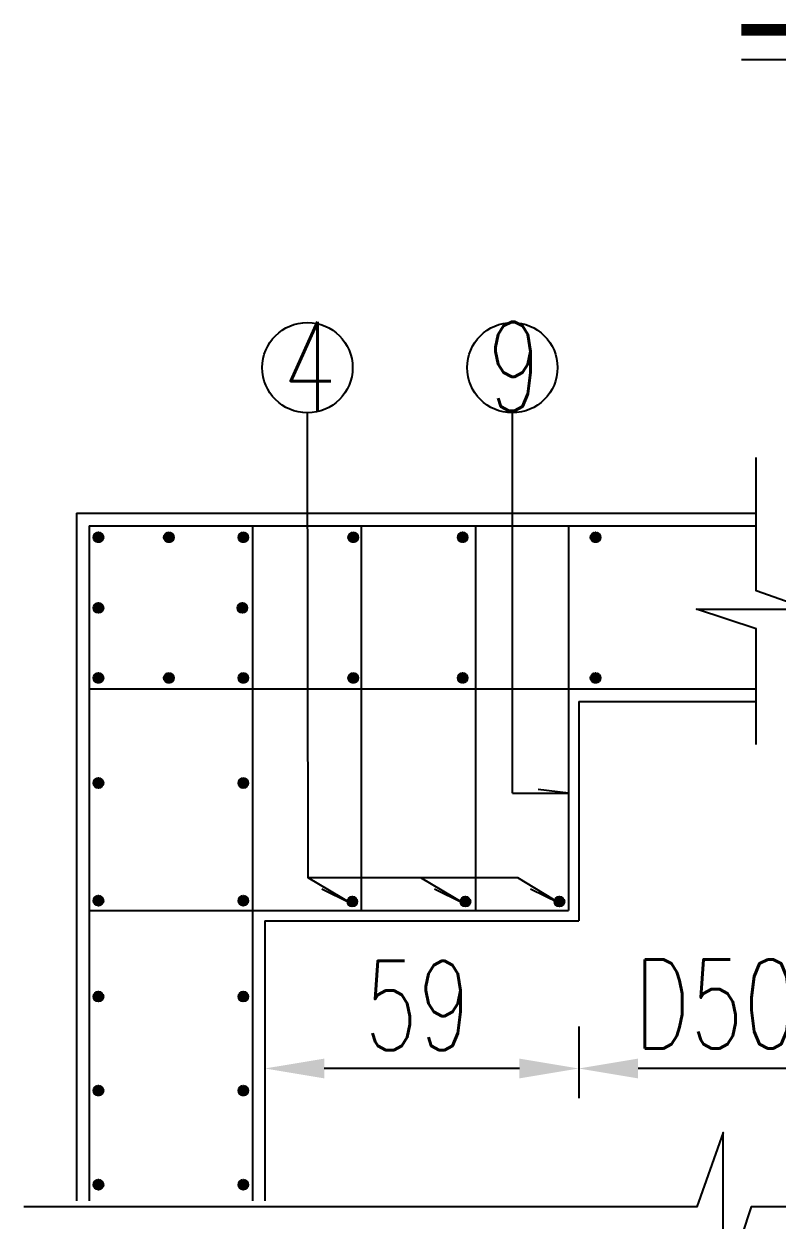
# Model space of a CAD drawing. Extents: x 5781 to 12795, y 1434 to 2653.
# Drawn here: x 8754.04 to 8779.41, y 1974.22 to 2014.52 of the extents above; entities that cross this region are included whole.
import ezdxf

# ---------------------------------------------------------------- set-up
doc = ezdxf.new("R2010")
doc.units = 0
doc.header["$LTSCALE"] = 5
doc.header["$PDMODE"] = 32
doc.header["$PDSIZE"] = 0.3
doc.layers.get('0').update_dxf_attribs({"linetype": 'CONTINUOUS'})
doc.layers.get('Defpoints').update_dxf_attribs({"linetype": 'CONTINUOUS'})
doc.layers.add('尺寸标注', color=4, linetype='CONTINUOUS')
doc.layers.add('文字字符', color=7, linetype='CONTINUOUS')
doc.styles.get("Standard").update_dxf_attribs({"font": 'simplex1.shx', "width": 0.7, "bigfont": 'hztxt.shx'})
doc.dimstyles.new('比例1：25', dxfattribs={"dimtxt": 3, "dimasz": 2, "dimexe": 1, "dimexo": 1, "dimgap": 0.5, "dimtad": 1, "dimlfac": 2.5, "dimzin": 13, "dimdsep": 46, "dimtxsty": 'Standard', "dimcen": -0.09, "dimclrd": 256, "dimclre": 256, "dimclrt": 7, "dimaunit": 1, "dimadec": 0, "dimazin": 0, "dimtfac": 0.0005, "dimtix": 1, "dimtmove": 2, "dimatfit": 3, "dimfxl": 0, "dimtolj": 1, "dimtzin": 13, "dimarcsym": 0})

# ---------------------------------------------------------------- blocks, each defined once
blk = doc.blocks.new('*D1110')
at = {"layer": 'Defpoints', "color": 0, "ltscale": 0.5}
for p in [(8762.154, 1981.737), (8772.725, 1981.737), (8762.154, 1979.323)]:
    blk.add_point(p, dxfattribs=at)
at = {"layer": '尺寸标注', "lineweight": -2, "ltscale": 0.5}
for p, q in [((8762.154, 1980.737), (8762.154, 1978.323)), ((8772.725, 1980.737), (8772.725, 1978.323)), ((8770.725, 1979.323), (8764.154, 1979.323))]:
    blk.add_line(p, q, dxfattribs=at)
at = {"layer": '尺寸标注', "ltscale": 0.5}
for points in [[(8764.154, 1979.656), (8764.154, 1978.989), (8762.154, 1979.323)], [(8770.725, 1979.656), (8770.725, 1978.989), (8772.725, 1979.323)]]:
    blk.add_solid(points, dxfattribs=at)
at = {"layer": '尺寸标注', "color": 7, "ltscale": 0.5, "insert": (8767.307, 1981.445), "char_height": 3, "attachment_point": 5}
blk.add_mtext('\\A1;59', dxfattribs=at)
blk = doc.blocks.new('*D1111')
at = {"layer": 'Defpoints', "color": 0, "ltscale": 0.5}
for p in [(8772.725, 1981.737), (8787.902, 1981.737), (8772.725, 1979.323)]:
    blk.add_point(p, dxfattribs=at)
at = {"layer": '尺寸标注', "lineweight": -2, "ltscale": 0.5}
for p, q in [((8772.725, 1980.737), (8772.725, 1978.323)), ((8787.902, 1980.737), (8787.902, 1978.323)), ((8785.902, 1979.323), (8774.725, 1979.323))]:
    blk.add_line(p, q, dxfattribs=at)
at = {"layer": '尺寸标注', "ltscale": 0.5}
for points in [[(8774.725, 1979.656), (8774.725, 1978.989), (8772.725, 1979.323)], [(8785.902, 1979.656), (8785.902, 1978.989), (8787.902, 1979.323)]]:
    blk.add_solid(points, dxfattribs=at)
at = {"layer": '尺寸标注', "color": 7, "ltscale": 0.5, "insert": (8780.304, 1981.498), "char_height": 3, "attachment_point": 5}
blk.add_mtext('\\A1;D50+32', dxfattribs=at)

msp = doc.modelspace()

# ---------------------------------------------------------------- hatches: boundary and pattern name
h = msp.add_hatch()
h.set_pattern_fill('BRICK', color=3, scale=0.451007, angle=-90, style=0)
h.set_pattern_definition([(90, (10118.63512, -4014.52019), (-0.1127516779, 2e-17), []), (180, (10118.63512, -4014.5202), (-6e-17, -0.225503356), [0.112751678, -0.112751678]), (180, (10118.63512, -4014.40744), (-6e-17, -0.225503356), [-0.112751678, 0.112751678])])
h.paths.add_polyline_path([(8756.3784, 1997.2189, 1.0000006), (8756.7121, 1997.2189, 1.0000006)])
h = msp.add_hatch()
h.set_pattern_fill('EARTH', color=3, scale=0.112752, angle=-90, style=0)
h.set_pattern_definition([(90, (9096.979766, 489.754254), (-0.02818791946, 0.02818791946), [0.0281879195, -0.0281879195]), (90, (9096.969195, 489.754254), (-0.02818791946, 0.02818791946), [0.0281879195, -0.0281879195]), (90, (9096.958625, 489.754254), (-0.02818791946, 0.02818791946), [0.0281879195, -0.0281879195]), (180, (9096.9551, 489.757778), (-0.02818791946, -0.02818791946), [0.0281879195, -0.0281879195]), (180, (9096.9551, 489.768348), (-0.02818791946, -0.02818791946), [0.0281879195, -0.0281879195]), (180, (9096.9551, 489.77892), (-0.02818791946, -0.02818791946), [0.0281879195, -0.0281879195])])
h.paths.add_polyline_path([(8756.4156, 1997.3239), (8756.4156, 1997.2002), (8756.7111, 1997.2002, 0.4474167), (8756.5452, 1997.3857, 0.2262272)])
h.paths.add_polyline_path([(8756.4156, 1997.2002), (8756.4156, 1997.1138, 0.2262272), (8756.5452, 1997.052, 0.3817721), (8756.7111, 1997.2002)])
h = msp.add_hatch()
h.set_pattern_fill('BRICK', color=3, scale=0.451007, angle=-90, style=0)
h.set_pattern_definition([(90, (10121.00819, -4014.52019), (-0.1127516779, 2e-17), []), (180, (10121.00819, -4014.5202), (-6e-17, -0.225503356), [0.112751678, -0.112751678]), (180, (10121.00819, -4014.40744), (-6e-17, -0.225503356), [-0.112751678, 0.112751678])])
h.paths.add_polyline_path([(8758.7514, 1997.2189, 1.0000006), (8759.0852, 1997.2189, 1.0000006)])
h = msp.add_hatch()
h.set_pattern_fill('EARTH', color=3, scale=0.112752, angle=-90, style=0)
h.set_pattern_definition([(90, (9099.35283, 489.754254), (-0.02818791946, 0.02818791946), [0.0281879195, -0.0281879195]), (90, (9099.34226, 489.754254), (-0.02818791946, 0.02818791946), [0.0281879195, -0.0281879195]), (90, (9099.33169, 489.754254), (-0.02818791946, 0.02818791946), [0.0281879195, -0.0281879195]), (180, (9099.328166, 489.757778), (-0.02818791946, -0.02818791946), [0.0281879195, -0.0281879195]), (180, (9099.328166, 489.768348), (-0.02818791946, -0.02818791946), [0.0281879195, -0.0281879195]), (180, (9099.328166, 489.77892), (-0.02818791946, -0.02818791946), [0.0281879195, -0.0281879195])])
h.paths.add_polyline_path([(8758.7886, 1997.3239), (8758.7886, 1997.2002), (8759.0841, 1997.2002, 0.4474167), (8758.9183, 1997.3857, 0.2262272)])
h.paths.add_polyline_path([(8758.7886, 1997.2002), (8758.7886, 1997.1138, 0.2262272), (8758.9183, 1997.052, 0.3817721), (8759.0841, 1997.2002)])
h = msp.add_hatch()
h.set_pattern_fill('BRICK', color=3, scale=0.451007, angle=-90, style=0)
h.set_pattern_definition([(90, (10123.51554, -4014.52019), (-0.1127516779, 2e-17), []), (180, (10123.51554, -4014.5202), (-6e-17, -0.225503356), [0.112751678, -0.112751678]), (180, (10123.51554, -4014.40744), (-6e-17, -0.225503356), [-0.112751678, 0.112751678])])
h.paths.add_polyline_path([(8761.2588, 1997.2189, 1.0000006), (8761.5925, 1997.2189, 1.0000006)])
h = msp.add_hatch()
h.set_pattern_fill('EARTH', color=3, scale=0.112752, angle=-90, style=0)
h.set_pattern_definition([(90, (9101.860183, 489.754254), (-0.02818791946, 0.02818791946), [0.0281879195, -0.0281879195]), (90, (9101.849613, 489.754254), (-0.02818791946, 0.02818791946), [0.0281879195, -0.0281879195]), (90, (9101.839042, 489.754254), (-0.02818791946, 0.02818791946), [0.0281879195, -0.0281879195]), (180, (9101.83552, 489.757778), (-0.02818791946, -0.02818791946), [0.0281879195, -0.0281879195]), (180, (9101.83552, 489.768348), (-0.02818791946, -0.02818791946), [0.0281879195, -0.0281879195]), (180, (9101.83552, 489.77892), (-0.02818791946, -0.02818791946), [0.0281879195, -0.0281879195])])
h.paths.add_polyline_path([(8761.296, 1997.3239), (8761.296, 1997.2002), (8761.5915, 1997.2002, 0.4474167), (8761.4257, 1997.3857, 0.2262272)])
h.paths.add_polyline_path([(8761.296, 1997.2002), (8761.296, 1997.1138, 0.2262272), (8761.4257, 1997.052, 0.3817721), (8761.5915, 1997.2002)])
h = msp.add_hatch()
h.set_pattern_fill('BRICK', color=3, scale=0.451007, angle=-90, style=0)
h.set_pattern_definition([(90, (10127.22068, -4014.52019), (-0.1127516779, 2e-17), []), (180, (10127.22068, -4014.5202), (-6e-17, -0.225503356), [0.112751678, -0.112751678]), (180, (10127.22068, -4014.40744), (-6e-17, -0.225503356), [-0.112751678, 0.112751678])])
h.paths.add_polyline_path([(8764.9639, 1997.2189, 1.0000006), (8765.2977, 1997.2189, 1.0000006)])
h = msp.add_hatch()
h.set_pattern_fill('EARTH', color=3, scale=0.112752, angle=-90, style=0)
h.set_pattern_definition([(90, (9105.56532, 489.754254), (-0.02818791946, 0.02818791946), [0.0281879195, -0.0281879195]), (90, (9105.55475, 489.754254), (-0.02818791946, 0.02818791946), [0.0281879195, -0.0281879195]), (90, (9105.544178, 489.754254), (-0.02818791946, 0.02818791946), [0.0281879195, -0.0281879195]), (180, (9105.540655, 489.757778), (-0.02818791946, -0.02818791946), [0.0281879195, -0.0281879195]), (180, (9105.540655, 489.768348), (-0.02818791946, -0.02818791946), [0.0281879195, -0.0281879195]), (180, (9105.540655, 489.77892), (-0.02818791946, -0.02818791946), [0.0281879195, -0.0281879195])])
h.paths.add_polyline_path([(8765.0011, 1997.3239), (8765.0011, 1997.2002), (8765.2966, 1997.2002, 0.4474167), (8765.1308, 1997.3857, 0.2262272)])
h.paths.add_polyline_path([(8765.0011, 1997.2002), (8765.0011, 1997.1138, 0.2262272), (8765.1308, 1997.052, 0.3817721), (8765.2966, 1997.2002)])
h = msp.add_hatch()
h.set_pattern_fill('BRICK', color=3, scale=0.451007, angle=-90, style=0)
h.set_pattern_definition([(90, (10130.9045, -4014.52019), (-0.1127516779, 2e-17), []), (180, (10130.9045, -4014.5202), (-6e-17, -0.225503356), [0.112751678, -0.112751678]), (180, (10130.9045, -4014.40744), (-6e-17, -0.225503356), [-0.112751678, 0.112751678])])
h.paths.add_polyline_path([(8768.6477, 1997.2189, 1.0000006), (8768.9815, 1997.2189, 1.0000006)])
h = msp.add_hatch()
h.set_pattern_fill('EARTH', color=3, scale=0.112752, angle=-90, style=0)
h.set_pattern_definition([(90, (9109.24914, 489.754254), (-0.02818791946, 0.02818791946), [0.0281879195, -0.0281879195]), (90, (9109.23857, 489.754254), (-0.02818791946, 0.02818791946), [0.0281879195, -0.0281879195]), (90, (9109.227999, 489.754254), (-0.02818791946, 0.02818791946), [0.0281879195, -0.0281879195]), (180, (9109.224475, 489.757778), (-0.02818791946, -0.02818791946), [0.0281879195, -0.0281879195]), (180, (9109.224475, 489.768348), (-0.02818791946, -0.02818791946), [0.0281879195, -0.0281879195]), (180, (9109.224475, 489.77892), (-0.02818791946, -0.02818791946), [0.0281879195, -0.0281879195])])
h.paths.add_polyline_path([(8768.685, 1997.3239), (8768.685, 1997.2002), (8768.9804, 1997.2002, 0.4474167), (8768.8146, 1997.3857, 0.2262272)])
h.paths.add_polyline_path([(8768.685, 1997.2002), (8768.685, 1997.1138, 0.2262272), (8768.8146, 1997.052, 0.3817721), (8768.9804, 1997.2002)])
h = msp.add_hatch()
h.set_pattern_fill('BRICK', color=3, scale=0.451007, angle=-90, style=0)
h.set_pattern_definition([(90, (10135.3799, -4014.52019), (-0.1127516779, 2e-17), []), (180, (10135.3799, -4014.5202), (-6e-17, -0.225503356), [0.112751678, -0.112751678]), (180, (10135.3799, -4014.40744), (-6e-17, -0.225503356), [-0.112751678, 0.112751678])])
h.paths.add_polyline_path([(8773.1231, 1997.2189, 1.0000006), (8773.4569, 1997.2189, 1.0000006)])
h = msp.add_hatch()
h.set_pattern_fill('EARTH', color=3, scale=0.112752, angle=-90, style=0)
h.set_pattern_definition([(90, (9113.72454, 489.754254), (-0.02818791946, 0.02818791946), [0.0281879195, -0.0281879195]), (90, (9113.71397, 489.754254), (-0.02818791946, 0.02818791946), [0.0281879195, -0.0281879195]), (90, (9113.7034, 489.754254), (-0.02818791946, 0.02818791946), [0.0281879195, -0.0281879195]), (180, (9113.699875, 489.757778), (-0.02818791946, -0.02818791946), [0.0281879195, -0.0281879195]), (180, (9113.699875, 489.768348), (-0.02818791946, -0.02818791946), [0.0281879195, -0.0281879195]), (180, (9113.699875, 489.77892), (-0.02818791946, -0.02818791946), [0.0281879195, -0.0281879195])])
h.paths.add_polyline_path([(8773.1604, 1997.3239), (8773.1604, 1997.2002), (8773.4558, 1997.2002, 0.4474167), (8773.29, 1997.3857, 0.2262272)])
h.paths.add_polyline_path([(8773.1604, 1997.2002), (8773.1604, 1997.1138, 0.2262272), (8773.29, 1997.052, 0.3817721), (8773.4558, 1997.2002)])
h = msp.add_hatch()
h.set_pattern_fill('BRICK', color=3, scale=0.451007, angle=-90, style=0)
h.set_pattern_definition([(90, (10118.63512, -4016.89827), (-0.1127516779, 2e-17), []), (180, (10118.63512, -4016.89827), (-6e-17, -0.225503356), [0.112751678, -0.112751678]), (180, (10118.63512, -4016.78552), (-6e-17, -0.225503356), [-0.112751678, 0.112751678])])
h.paths.add_polyline_path([(8756.3784, 1994.8408, 1.0000006), (8756.7121, 1994.8408, 1.0000006)])
h = msp.add_hatch()
h.set_pattern_fill('EARTH', color=3, scale=0.112752, angle=-90, style=0)
h.set_pattern_definition([(90, (9096.979766, 487.37618), (-0.02818791946, 0.02818791946), [0.0281879195, -0.0281879195]), (90, (9096.969195, 487.37618), (-0.02818791946, 0.02818791946), [0.0281879195, -0.0281879195]), (90, (9096.958625, 487.37618), (-0.02818791946, 0.02818791946), [0.0281879195, -0.0281879195]), (180, (9096.9551, 487.379703), (-0.02818791946, -0.02818791946), [0.0281879195, -0.0281879195]), (180, (9096.9551, 487.390274), (-0.02818791946, -0.02818791946), [0.0281879195, -0.0281879195]), (180, (9096.9551, 487.400844), (-0.02818791946, -0.02818791946), [0.0281879195, -0.0281879195])])
h.paths.add_polyline_path([(8756.4156, 1994.9458), (8756.4156, 1994.8221), (8756.7111, 1994.8221, 0.4474167), (8756.5452, 1995.0077, 0.2262272)])
h.paths.add_polyline_path([(8756.4156, 1994.8221), (8756.4156, 1994.7358, 0.2262272), (8756.5452, 1994.6739, 0.3817721), (8756.7111, 1994.8221)])
h = msp.add_hatch()
h.set_pattern_fill('BRICK', color=3, scale=0.451007, angle=-90, style=0)
h.set_pattern_definition([(90, (10123.48482, -4016.89827), (-0.1127516779, 2e-17), []), (180, (10123.48482, -4016.89827), (-6e-17, -0.225503356), [0.112751678, -0.112751678]), (180, (10123.48482, -4016.78552), (-6e-17, -0.225503356), [-0.112751678, 0.112751678])])
h.paths.add_polyline_path([(8761.2281, 1994.8408, 1.0000006), (8761.5618, 1994.8408, 1.0000006)])
h = msp.add_hatch()
h.set_pattern_fill('EARTH', color=3, scale=0.112752, angle=-90, style=0)
h.set_pattern_definition([(90, (9101.829465, 487.37618), (-0.02818791946, 0.02818791946), [0.0281879195, -0.0281879195]), (90, (9101.818894, 487.37618), (-0.02818791946, 0.02818791946), [0.0281879195, -0.0281879195]), (90, (9101.808324, 487.37618), (-0.02818791946, 0.02818791946), [0.0281879195, -0.0281879195]), (180, (9101.8048, 487.379703), (-0.02818791946, -0.02818791946), [0.0281879195, -0.0281879195]), (180, (9101.8048, 487.390274), (-0.02818791946, -0.02818791946), [0.0281879195, -0.0281879195]), (180, (9101.8048, 487.400844), (-0.02818791946, -0.02818791946), [0.0281879195, -0.0281879195])])
h.paths.add_polyline_path([(8761.2653, 1994.9458), (8761.2653, 1994.8221), (8761.5608, 1994.8221, 0.4474167), (8761.3949, 1995.0077, 0.2262272)])
h.paths.add_polyline_path([(8761.2653, 1994.8221), (8761.2653, 1994.7358, 0.2262272), (8761.3949, 1994.6739, 0.3817721), (8761.5608, 1994.8221)])
h = msp.add_hatch()
h.set_pattern_fill('BRICK', color=3, scale=0.451007, angle=-90, style=0)
h.set_pattern_definition([(90, (10118.63512, -4019.25856), (-0.1127516779, 2e-17), []), (180, (10118.63512, -4019.25856), (-6e-17, -0.225503356), [0.112751678, -0.112751678]), (180, (10118.63512, -4019.1458), (-6e-17, -0.225503356), [-0.112751678, 0.112751678])])
h.paths.add_polyline_path([(8756.3784, 1992.4805, 1.0000006), (8756.7121, 1992.4805, 1.0000006)])
h = msp.add_hatch()
h.set_pattern_fill('EARTH', color=3, scale=0.112752, angle=-90, style=0)
h.set_pattern_definition([(90, (9096.979766, 485.015888), (-0.02818791946, 0.02818791946), [0.0281879195, -0.0281879195]), (90, (9096.969195, 485.015888), (-0.02818791946, 0.02818791946), [0.0281879195, -0.0281879195]), (90, (9096.958625, 485.015888), (-0.02818791946, 0.02818791946), [0.0281879195, -0.0281879195]), (180, (9096.9551, 485.01941), (-0.02818791946, -0.02818791946), [0.0281879195, -0.0281879195]), (180, (9096.9551, 485.029982), (-0.02818791946, -0.02818791946), [0.0281879195, -0.0281879195]), (180, (9096.9551, 485.040552), (-0.02818791946, -0.02818791946), [0.0281879195, -0.0281879195])])
h.paths.add_polyline_path([(8756.4156, 1992.5855), (8756.4156, 1992.4618), (8756.7111, 1992.4618, 0.4474167), (8756.5452, 1992.6474, 0.2262272)])
h.paths.add_polyline_path([(8756.4156, 1992.4618), (8756.4156, 1992.3755, 0.2262272), (8756.5452, 1992.3136, 0.3817721), (8756.7111, 1992.4618)])
h = msp.add_hatch()
h.set_pattern_fill('BRICK', color=3, scale=0.451007, angle=-90, style=0)
h.set_pattern_definition([(90, (10121.00819, -4019.25856), (-0.1127516779, 2e-17), []), (180, (10121.00819, -4019.25856), (-6e-17, -0.225503356), [0.112751678, -0.112751678]), (180, (10121.00819, -4019.1458), (-6e-17, -0.225503356), [-0.112751678, 0.112751678])])
h.paths.add_polyline_path([(8758.7514, 1992.4805, 1.0000006), (8759.0852, 1992.4805, 1.0000006)])
h = msp.add_hatch()
h.set_pattern_fill('EARTH', color=3, scale=0.112752, angle=-90, style=0)
h.set_pattern_definition([(90, (9099.35283, 485.015888), (-0.02818791946, 0.02818791946), [0.0281879195, -0.0281879195]), (90, (9099.34226, 485.015888), (-0.02818791946, 0.02818791946), [0.0281879195, -0.0281879195]), (90, (9099.33169, 485.015888), (-0.02818791946, 0.02818791946), [0.0281879195, -0.0281879195]), (180, (9099.328166, 485.01941), (-0.02818791946, -0.02818791946), [0.0281879195, -0.0281879195]), (180, (9099.328166, 485.029982), (-0.02818791946, -0.02818791946), [0.0281879195, -0.0281879195]), (180, (9099.328166, 485.040552), (-0.02818791946, -0.02818791946), [0.0281879195, -0.0281879195])])
h.paths.add_polyline_path([(8758.7886, 1992.5855), (8758.7886, 1992.4618), (8759.0841, 1992.4618, 0.4474167), (8758.9183, 1992.6474, 0.2262272)])
h.paths.add_polyline_path([(8758.7886, 1992.4618), (8758.7886, 1992.3755, 0.2262272), (8758.9183, 1992.3136, 0.3817721), (8759.0841, 1992.4618)])
h = msp.add_hatch()
h.set_pattern_fill('BRICK', color=3, scale=0.451007, angle=-90, style=0)
h.set_pattern_definition([(90, (10123.51554, -4019.25856), (-0.1127516779, 2e-17), []), (180, (10123.51554, -4019.25856), (-6e-17, -0.225503356), [0.112751678, -0.112751678]), (180, (10123.51554, -4019.1458), (-6e-17, -0.225503356), [-0.112751678, 0.112751678])])
h.paths.add_polyline_path([(8761.2588, 1992.4805, 1.0000006), (8761.5925, 1992.4805, 1.0000006)])
h = msp.add_hatch()
h.set_pattern_fill('EARTH', color=3, scale=0.112752, angle=-90, style=0)
h.set_pattern_definition([(90, (9101.860183, 485.015888), (-0.02818791946, 0.02818791946), [0.0281879195, -0.0281879195]), (90, (9101.849613, 485.015888), (-0.02818791946, 0.02818791946), [0.0281879195, -0.0281879195]), (90, (9101.839042, 485.015888), (-0.02818791946, 0.02818791946), [0.0281879195, -0.0281879195]), (180, (9101.83552, 485.01941), (-0.02818791946, -0.02818791946), [0.0281879195, -0.0281879195]), (180, (9101.83552, 485.029982), (-0.02818791946, -0.02818791946), [0.0281879195, -0.0281879195]), (180, (9101.83552, 485.040552), (-0.02818791946, -0.02818791946), [0.0281879195, -0.0281879195])])
h.paths.add_polyline_path([(8761.296, 1992.5855), (8761.296, 1992.4618), (8761.5915, 1992.4618, 0.4474167), (8761.4257, 1992.6474, 0.2262272)])
h.paths.add_polyline_path([(8761.296, 1992.4618), (8761.296, 1992.3755, 0.2262272), (8761.4257, 1992.3136, 0.3817721), (8761.5915, 1992.4618)])
h = msp.add_hatch()
h.set_pattern_fill('BRICK', color=3, scale=0.451007, angle=-90, style=0)
h.set_pattern_definition([(90, (10127.22068, -4019.25856), (-0.1127516779, 2e-17), []), (180, (10127.22068, -4019.25856), (-6e-17, -0.225503356), [0.112751678, -0.112751678]), (180, (10127.22068, -4019.1458), (-6e-17, -0.225503356), [-0.112751678, 0.112751678])])
h.paths.add_polyline_path([(8764.9639, 1992.4805, 1.0000006), (8765.2977, 1992.4805, 1.0000006)])
h = msp.add_hatch()
h.set_pattern_fill('EARTH', color=3, scale=0.112752, angle=-90, style=0)
h.set_pattern_definition([(90, (9105.56532, 485.015888), (-0.02818791946, 0.02818791946), [0.0281879195, -0.0281879195]), (90, (9105.55475, 485.015888), (-0.02818791946, 0.02818791946), [0.0281879195, -0.0281879195]), (90, (9105.544178, 485.015888), (-0.02818791946, 0.02818791946), [0.0281879195, -0.0281879195]), (180, (9105.540655, 485.01941), (-0.02818791946, -0.02818791946), [0.0281879195, -0.0281879195]), (180, (9105.540655, 485.029982), (-0.02818791946, -0.02818791946), [0.0281879195, -0.0281879195]), (180, (9105.540655, 485.040552), (-0.02818791946, -0.02818791946), [0.0281879195, -0.0281879195])])
h.paths.add_polyline_path([(8765.0011, 1992.5855), (8765.0011, 1992.4618), (8765.2966, 1992.4618, 0.4474167), (8765.1308, 1992.6474, 0.2262272)])
h.paths.add_polyline_path([(8765.0011, 1992.4618), (8765.0011, 1992.3755, 0.2262272), (8765.1308, 1992.3136, 0.3817721), (8765.2966, 1992.4618)])
h = msp.add_hatch()
h.set_pattern_fill('BRICK', color=3, scale=0.451007, angle=-90, style=0)
h.set_pattern_definition([(90, (10130.9045, -4019.25856), (-0.1127516779, 2e-17), []), (180, (10130.9045, -4019.25856), (-6e-17, -0.225503356), [0.112751678, -0.112751678]), (180, (10130.9045, -4019.1458), (-6e-17, -0.225503356), [-0.112751678, 0.112751678])])
h.paths.add_polyline_path([(8768.6477, 1992.4805, 1.0000006), (8768.9815, 1992.4805, 1.0000006)])
h = msp.add_hatch()
h.set_pattern_fill('EARTH', color=3, scale=0.112752, angle=-90, style=0)
h.set_pattern_definition([(90, (9109.24914, 485.015888), (-0.02818791946, 0.02818791946), [0.0281879195, -0.0281879195]), (90, (9109.23857, 485.015888), (-0.02818791946, 0.02818791946), [0.0281879195, -0.0281879195]), (90, (9109.227999, 485.015888), (-0.02818791946, 0.02818791946), [0.0281879195, -0.0281879195]), (180, (9109.224475, 485.01941), (-0.02818791946, -0.02818791946), [0.0281879195, -0.0281879195]), (180, (9109.224475, 485.029982), (-0.02818791946, -0.02818791946), [0.0281879195, -0.0281879195]), (180, (9109.224475, 485.040552), (-0.02818791946, -0.02818791946), [0.0281879195, -0.0281879195])])
h.paths.add_polyline_path([(8768.685, 1992.5855), (8768.685, 1992.4618), (8768.9804, 1992.4618, 0.4474167), (8768.8146, 1992.6474, 0.2262272)])
h.paths.add_polyline_path([(8768.685, 1992.4618), (8768.685, 1992.3755, 0.2262272), (8768.8146, 1992.3136, 0.3817721), (8768.9804, 1992.4618)])
h = msp.add_hatch()
h.set_pattern_fill('BRICK', color=3, scale=0.451007, angle=-90, style=0)
h.set_pattern_definition([(90, (10135.3799, -4019.25856), (-0.1127516779, 2e-17), []), (180, (10135.3799, -4019.25856), (-6e-17, -0.225503356), [0.112751678, -0.112751678]), (180, (10135.3799, -4019.1458), (-6e-17, -0.225503356), [-0.112751678, 0.112751678])])
h.paths.add_polyline_path([(8773.1231, 1992.4805, 1.0000006), (8773.4569, 1992.4805, 1.0000006)])
h = msp.add_hatch()
h.set_pattern_fill('EARTH', color=3, scale=0.112752, angle=-90, style=0)
h.set_pattern_definition([(90, (9113.72454, 485.015888), (-0.02818791946, 0.02818791946), [0.0281879195, -0.0281879195]), (90, (9113.71397, 485.015888), (-0.02818791946, 0.02818791946), [0.0281879195, -0.0281879195]), (90, (9113.7034, 485.015888), (-0.02818791946, 0.02818791946), [0.0281879195, -0.0281879195]), (180, (9113.699875, 485.01941), (-0.02818791946, -0.02818791946), [0.0281879195, -0.0281879195]), (180, (9113.699875, 485.029982), (-0.02818791946, -0.02818791946), [0.0281879195, -0.0281879195]), (180, (9113.699875, 485.040552), (-0.02818791946, -0.02818791946), [0.0281879195, -0.0281879195])])
h.paths.add_polyline_path([(8773.1604, 1992.5855), (8773.1604, 1992.4618), (8773.4558, 1992.4618, 0.4474167), (8773.29, 1992.6474, 0.2262272)])
h.paths.add_polyline_path([(8773.1604, 1992.4618), (8773.1604, 1992.3755, 0.2262272), (8773.29, 1992.3136, 0.3817721), (8773.4558, 1992.4618)])
h = msp.add_hatch()
h.set_pattern_fill('BRICK', color=3, scale=0.451007, angle=-90, style=0)
h.set_pattern_definition([(90, (10118.63512, -4022.8009), (-0.1127516779, 2e-17), []), (180, (10118.63512, -4022.8009), (-6e-17, -0.225503356), [0.112751678, -0.112751678]), (180, (10118.63512, -4022.68815), (-6e-17, -0.225503356), [-0.112751678, 0.112751678])])
h.paths.add_polyline_path([(8756.3784, 1988.9382, 1.0000006), (8756.7121, 1988.9382, 1.0000006)])
h = msp.add_hatch()
h.set_pattern_fill('EARTH', color=3, scale=0.112752, angle=-90, style=0)
h.set_pattern_definition([(90, (9096.979766, 481.473546), (-0.02818791946, 0.02818791946), [0.0281879195, -0.0281879195]), (90, (9096.969195, 481.473546), (-0.02818791946, 0.02818791946), [0.0281879195, -0.0281879195]), (90, (9096.958625, 481.473546), (-0.02818791946, 0.02818791946), [0.0281879195, -0.0281879195]), (180, (9096.9551, 481.47707), (-0.02818791946, -0.02818791946), [0.0281879195, -0.0281879195]), (180, (9096.9551, 481.48764), (-0.02818791946, -0.02818791946), [0.0281879195, -0.0281879195]), (180, (9096.9551, 481.49821), (-0.02818791946, -0.02818791946), [0.0281879195, -0.0281879195])])
h.paths.add_polyline_path([(8756.4156, 1989.0432), (8756.4156, 1988.9195), (8756.7111, 1988.9195, 0.4474167), (8756.5452, 1989.105, 0.2262272)])
h.paths.add_polyline_path([(8756.4156, 1988.9195), (8756.4156, 1988.8331, 0.2262272), (8756.5452, 1988.7713, 0.3817721), (8756.7111, 1988.9195)])
h = msp.add_hatch()
h.set_pattern_fill('BRICK', color=3, scale=0.451007, angle=-90, style=0)
h.set_pattern_definition([(90, (10123.51554, -4022.8009), (-0.1127516779, 2e-17), []), (180, (10123.51554, -4022.8009), (-6e-17, -0.225503356), [0.112751678, -0.112751678]), (180, (10123.51554, -4022.68815), (-6e-17, -0.225503356), [-0.112751678, 0.112751678])])
h.paths.add_polyline_path([(8761.2588, 1988.9382, 1.0000006), (8761.5925, 1988.9382, 1.0000006)])
h = msp.add_hatch()
h.set_pattern_fill('EARTH', color=3, scale=0.112752, angle=-90, style=0)
h.set_pattern_definition([(90, (9101.860183, 481.473546), (-0.02818791946, 0.02818791946), [0.0281879195, -0.0281879195]), (90, (9101.849613, 481.473546), (-0.02818791946, 0.02818791946), [0.0281879195, -0.0281879195]), (90, (9101.839042, 481.473546), (-0.02818791946, 0.02818791946), [0.0281879195, -0.0281879195]), (180, (9101.83552, 481.47707), (-0.02818791946, -0.02818791946), [0.0281879195, -0.0281879195]), (180, (9101.83552, 481.48764), (-0.02818791946, -0.02818791946), [0.0281879195, -0.0281879195]), (180, (9101.83552, 481.49821), (-0.02818791946, -0.02818791946), [0.0281879195, -0.0281879195])])
h.paths.add_polyline_path([(8761.296, 1989.0432), (8761.296, 1988.9195), (8761.5915, 1988.9195, 0.4474167), (8761.4257, 1989.105, 0.2262272)])
h.paths.add_polyline_path([(8761.296, 1988.9195), (8761.296, 1988.8331, 0.2262272), (8761.4257, 1988.7713, 0.3817721), (8761.5915, 1988.9195)])
h = msp.add_hatch()
h.set_pattern_fill('BRICK', color=3, scale=0.451007, angle=-90, style=0)
h.set_pattern_definition([(90, (10118.63512, -4026.76436), (-0.1127516779, 2e-17), []), (180, (10118.63512, -4026.76436), (-6e-17, -0.225503356), [0.112751678, -0.112751678]), (180, (10118.63512, -4026.6516), (-6e-17, -0.225503356), [-0.112751678, 0.112751678])])
h.paths.add_polyline_path([(8756.3784, 1984.9747, 1.0000006), (8756.7121, 1984.9747, 1.0000006)])
h = msp.add_hatch()
h.set_pattern_fill('EARTH', color=3, scale=0.112752, angle=-90, style=0)
h.set_pattern_definition([(90, (9096.979766, 477.510085), (-0.02818791946, 0.02818791946), [0.0281879195, -0.0281879195]), (90, (9096.969195, 477.510085), (-0.02818791946, 0.02818791946), [0.0281879195, -0.0281879195]), (90, (9096.958625, 477.510085), (-0.02818791946, 0.02818791946), [0.0281879195, -0.0281879195]), (180, (9096.9551, 477.513608), (-0.02818791946, -0.02818791946), [0.0281879195, -0.0281879195]), (180, (9096.9551, 477.524178), (-0.02818791946, -0.02818791946), [0.0281879195, -0.0281879195]), (180, (9096.9551, 477.53475), (-0.02818791946, -0.02818791946), [0.0281879195, -0.0281879195])])
h.paths.add_polyline_path([(8756.4156, 1985.0797), (8756.4156, 1984.956), (8756.7111, 1984.956, 0.4474167), (8756.5452, 1985.1416, 0.2262272)])
h.paths.add_polyline_path([(8756.4156, 1984.956), (8756.4156, 1984.8697, 0.2262272), (8756.5452, 1984.8078, 0.3817721), (8756.7111, 1984.956)])
h = msp.add_hatch()
h.set_pattern_fill('BRICK', color=3, scale=0.451007, angle=-90, style=0)
h.set_pattern_definition([(90, (10123.51554, -4026.76436), (-0.1127516779, 2e-17), []), (180, (10123.51554, -4026.76436), (-6e-17, -0.225503356), [0.112751678, -0.112751678]), (180, (10123.51554, -4026.6516), (-6e-17, -0.225503356), [-0.112751678, 0.112751678])])
h.paths.add_polyline_path([(8761.2588, 1984.9747, 1.0000006), (8761.5925, 1984.9747, 1.0000006)])
h = msp.add_hatch()
h.set_pattern_fill('EARTH', color=3, scale=0.112752, angle=-90, style=0)
h.set_pattern_definition([(90, (9101.860183, 477.510085), (-0.02818791946, 0.02818791946), [0.0281879195, -0.0281879195]), (90, (9101.849613, 477.510085), (-0.02818791946, 0.02818791946), [0.0281879195, -0.0281879195]), (90, (9101.839042, 477.510085), (-0.02818791946, 0.02818791946), [0.0281879195, -0.0281879195]), (180, (9101.83552, 477.513608), (-0.02818791946, -0.02818791946), [0.0281879195, -0.0281879195]), (180, (9101.83552, 477.524178), (-0.02818791946, -0.02818791946), [0.0281879195, -0.0281879195]), (180, (9101.83552, 477.53475), (-0.02818791946, -0.02818791946), [0.0281879195, -0.0281879195])])
h.paths.add_polyline_path([(8761.296, 1985.0797), (8761.296, 1984.956), (8761.5915, 1984.956, 0.4474167), (8761.4257, 1985.1416, 0.2262272)])
h.paths.add_polyline_path([(8761.296, 1984.956), (8761.296, 1984.8697, 0.2262272), (8761.4257, 1984.8078, 0.3817721), (8761.5915, 1984.956)])
h = msp.add_hatch()
h.set_pattern_fill('BRICK', color=3, scale=0.451007, angle=-90, style=0)
h.set_pattern_definition([(90, (10127.18786, -4026.7913), (-0.1127516779, 2e-17), []), (180, (10127.18786, -4026.7913), (-6e-17, -0.225503356), [0.112751678, -0.112751678]), (180, (10127.18786, -4026.67855), (-6e-17, -0.225503356), [-0.112751678, 0.112751678])])
h.paths.add_polyline_path([(8764.9311, 1984.9478, 1.0000006), (8765.2649, 1984.9478, 1.0000006)])
h = msp.add_hatch()
h.set_pattern_fill('EARTH', color=3, scale=0.112752, angle=-90, style=0)
h.set_pattern_definition([(90, (9105.532502, 477.48315), (-0.02818791946, 0.02818791946), [0.0281879195, -0.0281879195]), (90, (9105.521932, 477.48315), (-0.02818791946, 0.02818791946), [0.0281879195, -0.0281879195]), (90, (9105.51136, 477.48315), (-0.02818791946, 0.02818791946), [0.0281879195, -0.0281879195]), (180, (9105.507838, 477.486673), (-0.02818791946, -0.02818791946), [0.0281879195, -0.0281879195]), (180, (9105.507838, 477.497243), (-0.02818791946, -0.02818791946), [0.0281879195, -0.0281879195]), (180, (9105.507838, 477.507814), (-0.02818791946, -0.02818791946), [0.0281879195, -0.0281879195])])
h.paths.add_polyline_path([(8764.9683, 1985.0528), (8764.9683, 1984.9291), (8765.2638, 1984.9291, 0.4474167), (8765.098, 1985.1146, 0.2262272)])
h.paths.add_polyline_path([(8764.9683, 1984.9291), (8764.9683, 1984.8427, 0.2262272), (8765.098, 1984.7809, 0.3817721), (8765.2638, 1984.9291)])
h = msp.add_hatch()
h.set_pattern_fill('BRICK', color=3, scale=0.451007, angle=-90, style=0)
h.set_pattern_definition([(90, (10130.99764, -4026.7913), (-0.1127516779, 2e-17), []), (180, (10130.99764, -4026.7913), (-6e-17, -0.225503356), [0.112751678, -0.112751678]), (180, (10130.99764, -4026.67855), (-6e-17, -0.225503356), [-0.112751678, 0.112751678])])
h.paths.add_polyline_path([(8768.7409, 1984.9478, 1.0000006), (8769.0746, 1984.9478, 1.0000006)])
h = msp.add_hatch()
h.set_pattern_fill('EARTH', color=3, scale=0.112752, angle=-90, style=0)
h.set_pattern_definition([(90, (9109.342287, 477.48315), (-0.02818791946, 0.02818791946), [0.0281879195, -0.0281879195]), (90, (9109.331717, 477.48315), (-0.02818791946, 0.02818791946), [0.0281879195, -0.0281879195]), (90, (9109.321146, 477.48315), (-0.02818791946, 0.02818791946), [0.0281879195, -0.0281879195]), (180, (9109.317623, 477.486673), (-0.02818791946, -0.02818791946), [0.0281879195, -0.0281879195]), (180, (9109.317623, 477.497243), (-0.02818791946, -0.02818791946), [0.0281879195, -0.0281879195]), (180, (9109.317623, 477.507814), (-0.02818791946, -0.02818791946), [0.0281879195, -0.0281879195])])
h.paths.add_polyline_path([(8768.7781, 1985.0528), (8768.7781, 1984.9291), (8769.0736, 1984.9291, 0.4474167), (8768.9078, 1985.1146, 0.2262272)])
h.paths.add_polyline_path([(8768.7781, 1984.9291), (8768.7781, 1984.8427, 0.2262272), (8768.9078, 1984.7809, 0.3817721), (8769.0736, 1984.9291)])
h = msp.add_hatch()
h.set_pattern_fill('BRICK', color=3, scale=0.451007, angle=-90, style=0)
h.set_pattern_definition([(90, (10134.16283, -4026.7913), (-0.1127516779, 2e-17), []), (180, (10134.16283, -4026.7913), (-6e-17, -0.225503356), [0.112751678, -0.112751678]), (180, (10134.16283, -4026.67855), (-6e-17, -0.225503356), [-0.112751678, 0.112751678])])
h.paths.add_polyline_path([(8771.9061, 1984.9478, 1.0000006), (8772.2398, 1984.9478, 1.0000006)])
h = msp.add_hatch()
h.set_pattern_fill('EARTH', color=3, scale=0.112752, angle=-90, style=0)
h.set_pattern_definition([(90, (9112.507475, 477.48315), (-0.02818791946, 0.02818791946), [0.0281879195, -0.0281879195]), (90, (9112.496905, 477.48315), (-0.02818791946, 0.02818791946), [0.0281879195, -0.0281879195]), (90, (9112.486335, 477.48315), (-0.02818791946, 0.02818791946), [0.0281879195, -0.0281879195]), (180, (9112.48281, 477.486673), (-0.02818791946, -0.02818791946), [0.0281879195, -0.0281879195]), (180, (9112.48281, 477.497243), (-0.02818791946, -0.02818791946), [0.0281879195, -0.0281879195]), (180, (9112.48281, 477.507814), (-0.02818791946, -0.02818791946), [0.0281879195, -0.0281879195])])
h.paths.add_polyline_path([(8771.9433, 1985.0528), (8771.9433, 1984.9291), (8772.2388, 1984.9291, 0.4474167), (8772.073, 1985.1146, 0.2262272)])
h.paths.add_polyline_path([(8771.9433, 1984.9291), (8771.9433, 1984.8427, 0.2262272), (8772.073, 1984.7809, 0.3817721), (8772.2388, 1984.9291)])
h = msp.add_hatch()
h.set_pattern_fill('BRICK', color=3, scale=0.451007, angle=-90, style=0)
h.set_pattern_definition([(90, (10118.63512, -4029.99167), (-0.1127516779, 2e-17), []), (180, (10118.63512, -4029.99167), (-6e-17, -0.225503356), [0.112751678, -0.112751678]), (180, (10118.63512, -4029.87892), (-6e-17, -0.225503356), [-0.112751678, 0.112751678])])
h.paths.add_polyline_path([(8756.3784, 1981.7474, 1.0000006), (8756.7121, 1981.7474, 1.0000006)])
h = msp.add_hatch()
h.set_pattern_fill('EARTH', color=3, scale=0.112752, angle=-90, style=0)
h.set_pattern_definition([(90, (9096.979766, 474.282777), (-0.02818791946, 0.02818791946), [0.0281879195, -0.0281879195]), (90, (9096.969195, 474.282777), (-0.02818791946, 0.02818791946), [0.0281879195, -0.0281879195]), (90, (9096.958625, 474.282777), (-0.02818791946, 0.02818791946), [0.0281879195, -0.0281879195]), (180, (9096.9551, 474.2863), (-0.02818791946, -0.02818791946), [0.0281879195, -0.0281879195]), (180, (9096.9551, 474.29687), (-0.02818791946, -0.02818791946), [0.0281879195, -0.0281879195]), (180, (9096.9551, 474.307441), (-0.02818791946, -0.02818791946), [0.0281879195, -0.0281879195])])
h.paths.add_polyline_path([(8756.4156, 1981.8524), (8756.4156, 1981.7287), (8756.7111, 1981.7287, 0.4474167), (8756.5452, 1981.9143, 0.2262272)])
h.paths.add_polyline_path([(8756.4156, 1981.7287), (8756.4156, 1981.6423, 0.2262272), (8756.5452, 1981.5805, 0.3817721), (8756.7111, 1981.7287)])
h = msp.add_hatch()
h.set_pattern_fill('BRICK', color=3, scale=0.451007, angle=-90, style=0)
h.set_pattern_definition([(90, (10123.51554, -4029.99167), (-0.1127516779, 2e-17), []), (180, (10123.51554, -4029.99167), (-6e-17, -0.225503356), [0.112751678, -0.112751678]), (180, (10123.51554, -4029.87892), (-6e-17, -0.225503356), [-0.112751678, 0.112751678])])
h.paths.add_polyline_path([(8761.2588, 1981.7474, 1.0000006), (8761.5925, 1981.7474, 1.0000006)])
h = msp.add_hatch()
h.set_pattern_fill('EARTH', color=3, scale=0.112752, angle=-90, style=0)
h.set_pattern_definition([(90, (9101.860183, 474.282777), (-0.02818791946, 0.02818791946), [0.0281879195, -0.0281879195]), (90, (9101.849613, 474.282777), (-0.02818791946, 0.02818791946), [0.0281879195, -0.0281879195]), (90, (9101.839042, 474.282777), (-0.02818791946, 0.02818791946), [0.0281879195, -0.0281879195]), (180, (9101.83552, 474.2863), (-0.02818791946, -0.02818791946), [0.0281879195, -0.0281879195]), (180, (9101.83552, 474.29687), (-0.02818791946, -0.02818791946), [0.0281879195, -0.0281879195]), (180, (9101.83552, 474.307441), (-0.02818791946, -0.02818791946), [0.0281879195, -0.0281879195])])
h.paths.add_polyline_path([(8761.296, 1981.8524), (8761.296, 1981.7287), (8761.5915, 1981.7287, 0.4474167), (8761.4257, 1981.9143, 0.2262272)])
h.paths.add_polyline_path([(8761.296, 1981.7287), (8761.296, 1981.6423, 0.2262272), (8761.4257, 1981.5805, 0.3817721), (8761.5915, 1981.7287)])
h = msp.add_hatch()
h.set_pattern_fill('BRICK', color=3, scale=0.451007, angle=-90, style=0)
h.set_pattern_definition([(90, (10118.63512, -4033.16281), (-0.1127516779, 2e-17), []), (180, (10118.63512, -4033.1628), (-6e-17, -0.225503356), [0.112751678, -0.112751678]), (180, (10118.63512, -4033.05006), (-6e-17, -0.225503356), [-0.112751678, 0.112751678])])
h.paths.add_polyline_path([(8756.3784, 1978.5762, 1.0000006), (8756.7121, 1978.5762, 1.0000006)])
h = msp.add_hatch()
h.set_pattern_fill('EARTH', color=3, scale=0.112752, angle=-90, style=0)
h.set_pattern_definition([(90, (9096.979766, 471.111636), (-0.02818791946, 0.02818791946), [0.0281879195, -0.0281879195]), (90, (9096.969195, 471.111636), (-0.02818791946, 0.02818791946), [0.0281879195, -0.0281879195]), (90, (9096.958625, 471.111636), (-0.02818791946, 0.02818791946), [0.0281879195, -0.0281879195]), (180, (9096.9551, 471.11516), (-0.02818791946, -0.02818791946), [0.0281879195, -0.0281879195]), (180, (9096.9551, 471.12573), (-0.02818791946, -0.02818791946), [0.0281879195, -0.0281879195]), (180, (9096.9551, 471.1363), (-0.02818791946, -0.02818791946), [0.0281879195, -0.0281879195])])
h.paths.add_polyline_path([(8756.4156, 1978.6813), (8756.4156, 1978.5576), (8756.7111, 1978.5576, 0.4474167), (8756.5452, 1978.7431, 0.2262272)])
h.paths.add_polyline_path([(8756.4156, 1978.5576), (8756.4156, 1978.4712, 0.2262272), (8756.5452, 1978.4094, 0.3817721), (8756.7111, 1978.5576)])
h = msp.add_hatch()
h.set_pattern_fill('BRICK', color=3, scale=0.451007, angle=-90, style=0)
h.set_pattern_definition([(90, (10123.51554, -4033.16281), (-0.1127516779, 2e-17), []), (180, (10123.51554, -4033.1628), (-6e-17, -0.225503356), [0.112751678, -0.112751678]), (180, (10123.51554, -4033.05006), (-6e-17, -0.225503356), [-0.112751678, 0.112751678])])
h.paths.add_polyline_path([(8761.2588, 1978.5762, 1.0000006), (8761.5925, 1978.5762, 1.0000006)])
h = msp.add_hatch()
h.set_pattern_fill('EARTH', color=3, scale=0.112752, angle=-90, style=0)
h.set_pattern_definition([(90, (9101.860183, 471.111636), (-0.02818791946, 0.02818791946), [0.0281879195, -0.0281879195]), (90, (9101.849613, 471.111636), (-0.02818791946, 0.02818791946), [0.0281879195, -0.0281879195]), (90, (9101.839042, 471.111636), (-0.02818791946, 0.02818791946), [0.0281879195, -0.0281879195]), (180, (9101.83552, 471.11516), (-0.02818791946, -0.02818791946), [0.0281879195, -0.0281879195]), (180, (9101.83552, 471.12573), (-0.02818791946, -0.02818791946), [0.0281879195, -0.0281879195]), (180, (9101.83552, 471.1363), (-0.02818791946, -0.02818791946), [0.0281879195, -0.0281879195])])
h.paths.add_polyline_path([(8761.296, 1978.6813), (8761.296, 1978.5576), (8761.5915, 1978.5576, 0.4474167), (8761.4257, 1978.7431, 0.2262272)])
h.paths.add_polyline_path([(8761.296, 1978.5576), (8761.296, 1978.4712, 0.2262272), (8761.4257, 1978.4094, 0.3817721), (8761.5915, 1978.5576)])
h = msp.add_hatch()
h.set_pattern_fill('BRICK', color=3, scale=0.451007, angle=-90, style=0)
h.set_pattern_definition([(90, (10118.63512, -4036.33395), (-0.1127516779, 2e-17), []), (180, (10118.63512, -4036.33395), (-6e-17, -0.225503356), [0.112751678, -0.112751678]), (180, (10118.63512, -4036.2212), (-6e-17, -0.225503356), [-0.112751678, 0.112751678])])
h.paths.add_polyline_path([(8756.3784, 1975.4051, 1.0000006), (8756.7121, 1975.4051, 1.0000006)])
h = msp.add_hatch()
h.set_pattern_fill('EARTH', color=3, scale=0.112752, angle=-90, style=0)
h.set_pattern_definition([(90, (9096.979766, 467.940495), (-0.02818791946, 0.02818791946), [0.0281879195, -0.0281879195]), (90, (9096.969195, 467.940495), (-0.02818791946, 0.02818791946), [0.0281879195, -0.0281879195]), (90, (9096.958625, 467.940495), (-0.02818791946, 0.02818791946), [0.0281879195, -0.0281879195]), (180, (9096.9551, 467.94402), (-0.02818791946, -0.02818791946), [0.0281879195, -0.0281879195]), (180, (9096.9551, 467.95459), (-0.02818791946, -0.02818791946), [0.0281879195, -0.0281879195]), (180, (9096.9551, 467.96516), (-0.02818791946, -0.02818791946), [0.0281879195, -0.0281879195])])
h.paths.add_polyline_path([(8756.4156, 1975.5101), (8756.4156, 1975.3865), (8756.7111, 1975.3865, 0.4474167), (8756.5452, 1975.572, 0.2262272)])
h.paths.add_polyline_path([(8756.4156, 1975.3865), (8756.4156, 1975.3001, 0.2262272), (8756.5452, 1975.2382, 0.3817721), (8756.7111, 1975.3865)])
h = msp.add_hatch()
h.set_pattern_fill('BRICK', color=3, scale=0.451007, angle=-90, style=0)
h.set_pattern_definition([(90, (10123.51554, -4036.33395), (-0.1127516779, 2e-17), []), (180, (10123.51554, -4036.33395), (-6e-17, -0.225503356), [0.112751678, -0.112751678]), (180, (10123.51554, -4036.2212), (-6e-17, -0.225503356), [-0.112751678, 0.112751678])])
h.paths.add_polyline_path([(8761.2588, 1975.4051, 1.0000006), (8761.5925, 1975.4051, 1.0000006)])
h = msp.add_hatch()
h.set_pattern_fill('EARTH', color=3, scale=0.112752, angle=-90, style=0)
h.set_pattern_definition([(90, (9101.860183, 467.940495), (-0.02818791946, 0.02818791946), [0.0281879195, -0.0281879195]), (90, (9101.849613, 467.940495), (-0.02818791946, 0.02818791946), [0.0281879195, -0.0281879195]), (90, (9101.839042, 467.940495), (-0.02818791946, 0.02818791946), [0.0281879195, -0.0281879195]), (180, (9101.83552, 467.94402), (-0.02818791946, -0.02818791946), [0.0281879195, -0.0281879195]), (180, (9101.83552, 467.95459), (-0.02818791946, -0.02818791946), [0.0281879195, -0.0281879195]), (180, (9101.83552, 467.96516), (-0.02818791946, -0.02818791946), [0.0281879195, -0.0281879195])])
h.paths.add_polyline_path([(8761.296, 1975.5101), (8761.296, 1975.3865), (8761.5915, 1975.3865, 0.4474167), (8761.4257, 1975.572, 0.2262272)])
h.paths.add_polyline_path([(8761.296, 1975.3865), (8761.296, 1975.3001, 0.2262272), (8761.4257, 1975.2382, 0.3817721), (8761.5915, 1975.3865)])

# ---------------------------------------------------------------- linework, layer by layer
msp.add_line((8778.2021, 2013.3184), (8788.4762, 2013.3184))
at = {"color": 3}
for p, q in [((8763.6127, 1985.7432), (8763.5896, 2001.4154)), ((8770.4891, 1988.6004), (8770.4891, 2001.4154)), ((8770.4891, 1988.6004), (8772.3843, 1988.6004)), ((8772.3843, 1988.6004), (8771.3533, 1988.7241)), ((8770.6698, 1985.7432), (8763.5864, 1985.7432)), ((8765.1027, 1984.8646), (8763.6127, 1985.7432)), ((8768.8954, 1984.8646), (8767.4054, 1985.7432)), ((8772.1336, 1984.8646), (8770.6698, 1985.7432)), ((8764.0728, 1985.3723), (8765.0068, 1984.9185)), ((8767.8654, 1985.3723), (8768.7994, 1984.9185)), ((8771.1037, 1985.3723), (8772.0377, 1984.9185))]:
    msp.add_line(p, q, dxfattribs=at)
at = {"color": 1}
for p, q in [((8756.2347, 1997.6122), (8756.2347, 1974.8651)), ((8756.2347, 1997.6122), (8778.6971, 1997.6122)), ((8761.7313, 1997.6122), (8761.7313, 1974.8651)), ((8765.3935, 1997.6122), (8765.3935, 1984.6457)), ((8769.2497, 1997.6122), (8769.2497, 1984.6457)), ((8772.3843, 1997.6122), (8772.3843, 1984.6457)), ((8756.2347, 1992.1155), (8778.6971, 1992.1155)), ((8756.2347, 1984.6457), (8772.3843, 1984.6457))]:
    msp.add_line(p, q, dxfattribs=at)
at = {"const_width": 0.4}
msp.add_lwpolyline([(8778.2021, 2014.3184), (8788.4762, 2014.3184)], dxfattribs=at)
at = {"color": 3}
for centre, radius in [((8763.5864, 2002.9376), 1.5221), ((8770.4891, 2002.9376), 1.5221), ((8756.5452, 1997.2189), 0.1669), ((8758.9183, 1997.2189), 0.1669), ((8761.4257, 1997.2189), 0.1669), ((8765.1308, 1997.2189), 0.1669), ((8768.8146, 1997.2189), 0.1669), ((8773.29, 1997.2189), 0.1669), ((8756.5452, 1994.8408), 0.1669), ((8761.3949, 1994.8408), 0.1669), ((8756.5452, 1992.4805), 0.1669), ((8758.9183, 1992.4805), 0.1669), ((8761.4257, 1992.4805), 0.1669), ((8765.1308, 1992.4805), 0.1669), ((8768.8146, 1992.4805), 0.1669), ((8773.29, 1992.4805), 0.1669), ((8756.5452, 1988.9382), 0.1669), ((8761.4257, 1988.9382), 0.1669), ((8756.5452, 1984.9747), 0.1669), ((8761.4257, 1984.9747), 0.1669), ((8765.098, 1984.9478), 0.1669), ((8768.9078, 1984.9478), 0.1669), ((8772.073, 1984.9478), 0.1669), ((8756.5452, 1981.7474), 0.1669), ((8761.4257, 1981.7474), 0.1669), ((8756.5452, 1978.5762), 0.1669), ((8761.4257, 1978.5762), 0.1669), ((8756.5452, 1975.4051), 0.1669), ((8761.4257, 1975.4051), 0.1669)]:
    msp.add_circle(centre, radius, dxfattribs=at)
at = {"layer": '尺寸标注', "color": 0}
for p, q in [((8755.8119, 1998.035), (8755.8119, 1974.8651)), ((8755.8119, 1998.035), (8778.6971, 1998.035)), ((8772.7246, 1991.6927), (8772.7246, 1984.2934)), ((8772.7246, 1991.6927), (8778.6971, 1991.6927)), ((8762.1541, 1984.2934), (8762.1541, 1974.8651)), ((8762.1541, 1984.2934), (8772.7246, 1984.2934))]:
    msp.add_line(p, q, dxfattribs=at)
for points in [[(8778.6971, 1990.2433), (8778.6971, 1994.1326), (8776.6905, 1994.7953), (8780.4476, 1994.7953), (8778.6971, 1995.4142), (8778.6971, 1999.9139)], [(8805.7706, 1974.6669), (8778.5323, 1974.6669), (8777.5856, 1971.8003), (8777.5856, 1977.1676), (8776.7015, 1974.6669), (8754.0369, 1974.6669)]]:
    msp.add_lwpolyline(points, dxfattribs=at)

# ---------------------------------------------------------------- texts
at = {"layer": '文字字符', "color": 7, "width": 0.7}
for s, p in [('4', (8762.753, 2001.4853)), ('9', (8769.6557, 2001.4853))]:
    msp.add_text(s, height=3, dxfattribs=at).set_placement(p)

# ---------------------------------------------------------------- dimensions: what is measured, and where the dimension line sits
at = {"layer": '尺寸标注', "ltscale": 0.5}
for base, p1, p2, text, picture, middle in [((8762.1541, 1979.3227), (8772.7246, 1981.7372), (8762.1541, 1981.7372), '59', '*D1110', (8767.3067, 1981.4454)), ((8772.7246, 1979.3227), (8787.9019, 1981.7372), (8772.7246, 1981.7372), 'D50+32', '*D1111', (8780.3037, 1981.4981))]:
    dim = msp.add_linear_dim(base=base, p1=p1, p2=p2, angle=180, text=text, dimstyle='比例1：25', dxfattribs=at)
    dim.commit()
    dim.dimension.update_dxf_attribs({"geometry": picture, "text_midpoint": middle, "dimtype": 161})

doc.saveas('drawing.dxf')
